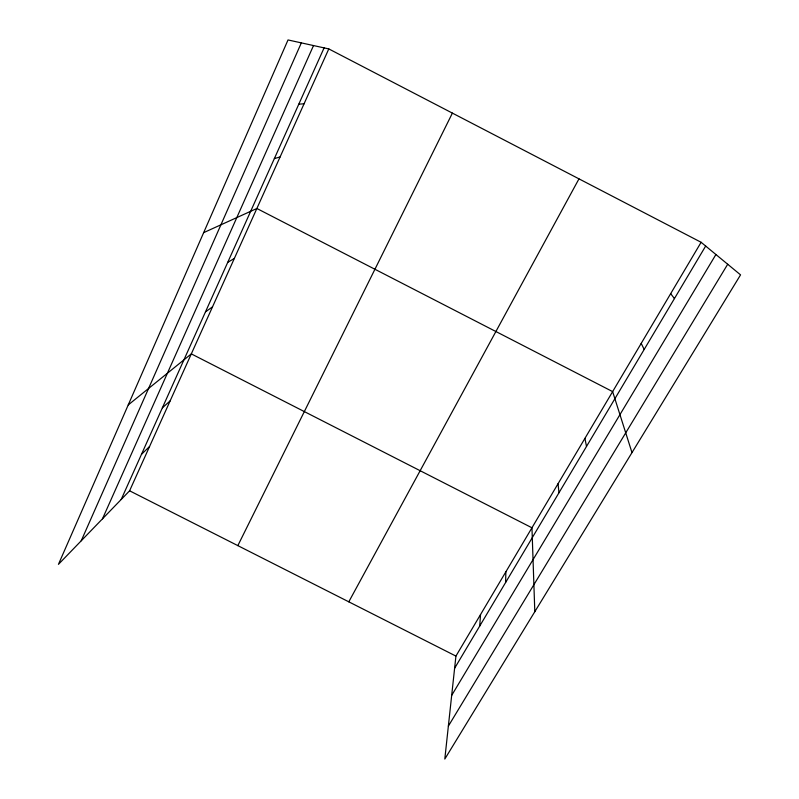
<?xml version="1.0" encoding="UTF-8"?>
<svg xmlns="http://www.w3.org/2000/svg" width="799" height="799" viewBox="0 0 799 799"><rect width="100%" height="100%" fill="white"/><g stroke="black" fill="none" stroke-linecap="round" stroke-linejoin="round"><path stroke-width="1.2" d="M505.607 582.511L505.857 571.824M479.73 626.036L480.529 614.581M701.113 242.287L455.929 656.089L444.803 759.05L740.553 274.866L701.113 242.287L328.798 48.919L288.02 39.95L58.447 564.344L129.598 490.796L328.798 48.919M81.238 540.783L301.333 42.876M102.472 518.831L313.518 45.553M121.188 499.485L324.094 47.88M237.842 545.627L452.394 113.108M348.793 601.827L578.975 178.856M454.611 668.274L705.667 246.052M451.685 695.38L715.914 254.511M448.369 726.091L727.699 264.249M141.463 454.361L149.563 446.511M162.367 407.84L170.127 400.898M128.23 404.943L191.311 353.887L531.954 527.789L534.811 611.704M205.483 311.87L212.504 306.876M227.725 262.372L234.347 258.437M203.655 232.649L256.869 208.489L612.633 391.61L631.989 452.604M274.357 158.582L280.089 156.964M298.826 104.14L304.059 103.81M129.598 490.796L455.929 656.089M670.681 293.642L674.426 298.596M641.207 343.39L644.184 349.453M584.928 438.371L586.506 446.461M558.042 483.745L558.98 492.743"/></g></svg>
